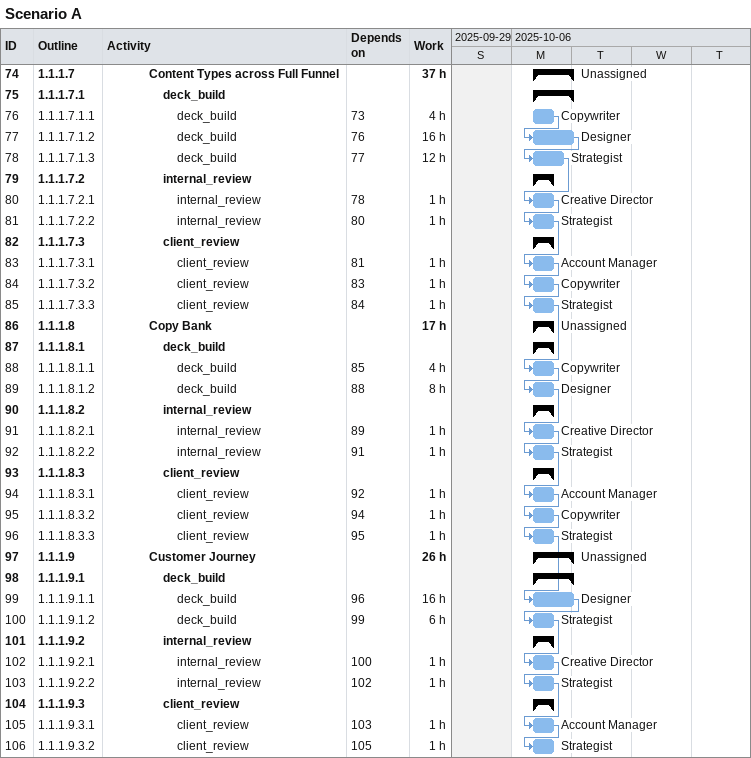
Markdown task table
Scenario A

| ID | WBS | Task | Start | Finish | Predecessors | Resources | Work (h) |
|---|---|---|---|---|---|---|---|
| 74 | 1.1.1.7 | **Content Types across Full Funnel** | 2025-10-06 | 2025-10-07 |  | Unassigned | 37 |
| 75 | 1.1.1.7.1 | **deck_build** | 2025-10-06 | 2025-10-07 |  |  |  |
| 76 | 1.1.1.7.1.1 | deck_build | 2025-10-06 | 2025-10-06 | 73 | Copywriter | 4 |
| 77 | 1.1.1.7.1.2 | deck_build | 2025-10-06 | 2025-10-07 | 76 | Designer | 16 |
| 78 | 1.1.1.7.1.3 | deck_build | 2025-10-06 | 2025-10-06 | 77 | Strategist | 12 |
| 79 | 1.1.1.7.2 | **internal_review** | 2025-10-06 | 2025-10-06 |  |  |  |
| 80 | 1.1.1.7.2.1 | internal_review | 2025-10-06 | 2025-10-06 | 78 | Creative Director | 1 |
| 81 | 1.1.1.7.2.2 | internal_review | 2025-10-06 | 2025-10-06 | 80 | Strategist | 1 |
| 82 | 1.1.1.7.3 | **client_review** | 2025-10-06 | 2025-10-06 |  |  |  |
| 83 | 1.1.1.7.3.1 | client_review | 2025-10-06 | 2025-10-06 | 81 | Account Manager | 1 |
| 84 | 1.1.1.7.3.2 | client_review | 2025-10-06 | 2025-10-06 | 83 | Copywriter | 1 |
| 85 | 1.1.1.7.3.3 | client_review | 2025-10-06 | 2025-10-06 | 84 | Strategist | 1 |
| 86 | 1.1.1.8 | **Copy Bank** | 2025-10-06 | 2025-10-06 |  | Unassigned | 17 |
| 87 | 1.1.1.8.1 | **deck_build** | 2025-10-06 | 2025-10-06 |  |  |  |
| 88 | 1.1.1.8.1.1 | deck_build | 2025-10-06 | 2025-10-06 | 85 | Copywriter | 4 |
| 89 | 1.1.1.8.1.2 | deck_build | 2025-10-06 | 2025-10-06 | 88 | Designer | 8 |
| 90 | 1.1.1.8.2 | **internal_review** | 2025-10-06 | 2025-10-06 |  |  |  |
| 91 | 1.1.1.8.2.1 | internal_review | 2025-10-06 | 2025-10-06 | 89 | Creative Director | 1 |
| 92 | 1.1.1.8.2.2 | internal_review | 2025-10-06 | 2025-10-06 | 91 | Strategist | 1 |
| 93 | 1.1.1.8.3 | **client_review** | 2025-10-06 | 2025-10-06 |  |  |  |
| 94 | 1.1.1.8.3.1 | client_review | 2025-10-06 | 2025-10-06 | 92 | Account Manager | 1 |
| 95 | 1.1.1.8.3.2 | client_review | 2025-10-06 | 2025-10-06 | 94 | Copywriter | 1 |
| 96 | 1.1.1.8.3.3 | client_review | 2025-10-06 | 2025-10-06 | 95 | Strategist | 1 |
| 97 | 1.1.1.9 | **Customer Journey** | 2025-10-06 | 2025-10-07 |  | Unassigned | 26 |
| 98 | 1.1.1.9.1 | **deck_build** | 2025-10-06 | 2025-10-07 |  |  |  |
| 99 | 1.1.1.9.1.1 | deck_build | 2025-10-06 | 2025-10-07 | 96 | Designer | 16 |
| 100 | 1.1.1.9.1.2 | deck_build | 2025-10-06 | 2025-10-06 | 99 | Strategist | 6 |
| 101 | 1.1.1.9.2 | **internal_review** | 2025-10-06 | 2025-10-06 |  |  |  |
| 102 | 1.1.1.9.2.1 | internal_review | 2025-10-06 | 2025-10-06 | 100 | Creative Director | 1 |
| 103 | 1.1.1.9.2.2 | internal_review | 2025-10-06 | 2025-10-06 | 102 | Strategist | 1 |
| 104 | 1.1.1.9.3 | **client_review** | 2025-10-06 | 2025-10-06 |  |  |  |
| 105 | 1.1.1.9.3.1 | client_review | 2025-10-06 | 2025-10-06 | 103 | Account Manager | 1 |
| 106 | 1.1.1.9.3.2 | client_review | 2025-10-06 | 2025-10-06 | 105 | Strategist | 1 |
